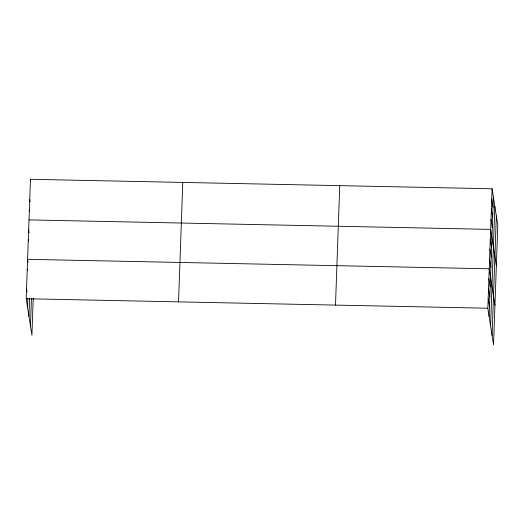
<?xml version="1.0" encoding="UTF-8"?>
<svg xmlns="http://www.w3.org/2000/svg" width="524" height="524" viewBox="0 0 524 524"><rect width="100%" height="100%" fill="white"/><g stroke="black" fill="none" stroke-linecap="round" stroke-linejoin="round"><path stroke-width="0.79" d="M33.235 298.084L31.912 335.222L26.2 298.739L30.457 179.293L492.088 188.778L497.8 225.261L493.543 344.707L487.831 308.223L492.088 188.778M27.503 307.071L27.798 298.732M28.958 316.358L29.606 298.169M30.457 325.935L31.433 298.647M178.54 301.87L182.791 182.424M335.491 305.092L339.749 185.647M489.134 316.548L493.392 197.109M490.588 325.843L494.846 206.397M492.088 335.412L496.346 215.973M29.01 219.903L490.641 229.388L496.352 265.871M26.2 298.739L487.831 308.223M491.728 198.93L493.032 207.262M491.361 209.083L492.665 217.414M491.001 219.235L492.305 227.567M490.287 239.239L491.591 247.57M489.94 249.097L491.243 257.428M489.586 258.948L490.89 267.279M494.951 305.289L489.233 268.805L27.602 259.321L28.08 262.354M488.885 278.657L490.189 286.988M488.532 288.514L489.835 296.839M488.185 298.366L489.488 306.697M30.457 179.293L30.693 180.806M29.73 199.598L30.091 201.871M29.37 209.751L29.606 211.27M28.656 229.761L29.134 232.787M28.309 239.612L28.545 241.132M27.255 269.179L27.49 270.692M26.554 288.888L27.025 291.914"/></g></svg>
